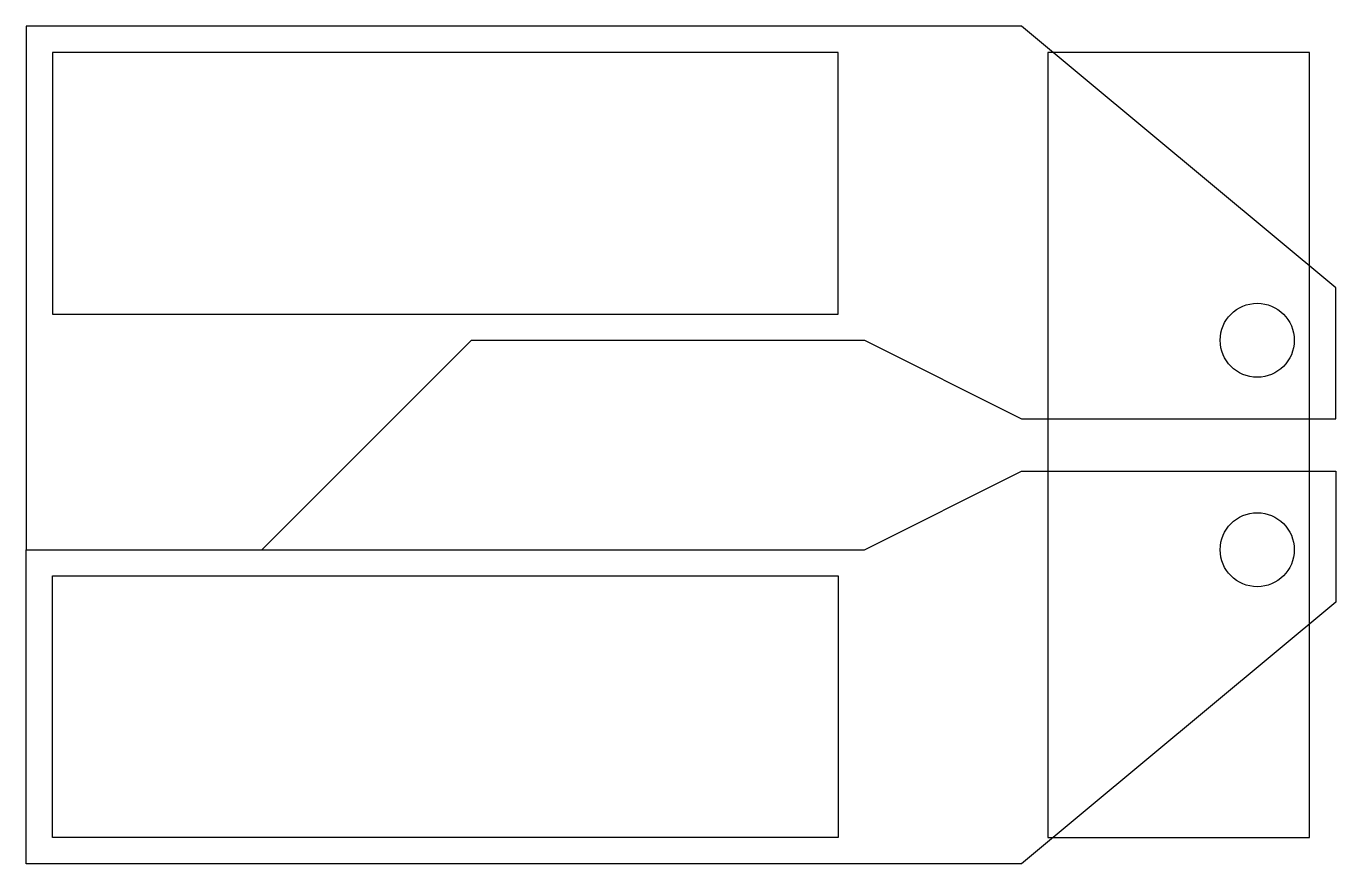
# Model space of a CAD drawing. Extents: x 1.77 to 11.61, y -3.15 to 3.15.
import ezdxf

# ---------------------------------------------------------------- set-up
doc = ezdxf.new("R2010")
doc.units = 0
doc.linetypes.add('LINETYPE_1', pattern=[0])
doc.layers.get('0').update_dxf_attribs({"linetype": 'CONTINUOUS'})

msp = doc.modelspace()

# ---------------------------------------------------------------- linework, layer by layer
at = {"linetype": 'LINETYPE_1'}
for points in [[(1.7717, 3.1496), (1.7717, 0.7874), (1.7717, -0.7874), (3.5433, -0.7874), (5.1181, 0.7874), (8.0709, 0.7874), (9.252, 0.1969), (11.6142, 0.1969), (11.6142, 1.1811), (9.252, 3.1496)], [(1.9685, 0.9843), (7.874, 0.9843), (7.874, 2.9528), (1.9685, 2.9528)], [(9.4488, -2.9528), (11.4173, -2.9528), (11.4173, 2.9528), (9.4488, 2.9528)], [(1.7717, -3.1496), (1.7717, -0.7874), (8.0709, -0.7874), (9.252, -0.1969), (11.6142, -0.1969), (11.6142, -1.1811), (9.252, -3.1496)], [(1.9685, -0.9843), (7.874, -0.9843), (7.874, -2.9528), (1.9685, -2.9528)]]:
    msp.add_lwpolyline(points, close=True, dxfattribs=at)
for centre in [(11.0236, 0.7874), (11.0236, -0.7874)]:
    msp.add_circle(centre, 0.2784, dxfattribs=at)

doc.saveas('drawing.dxf')
